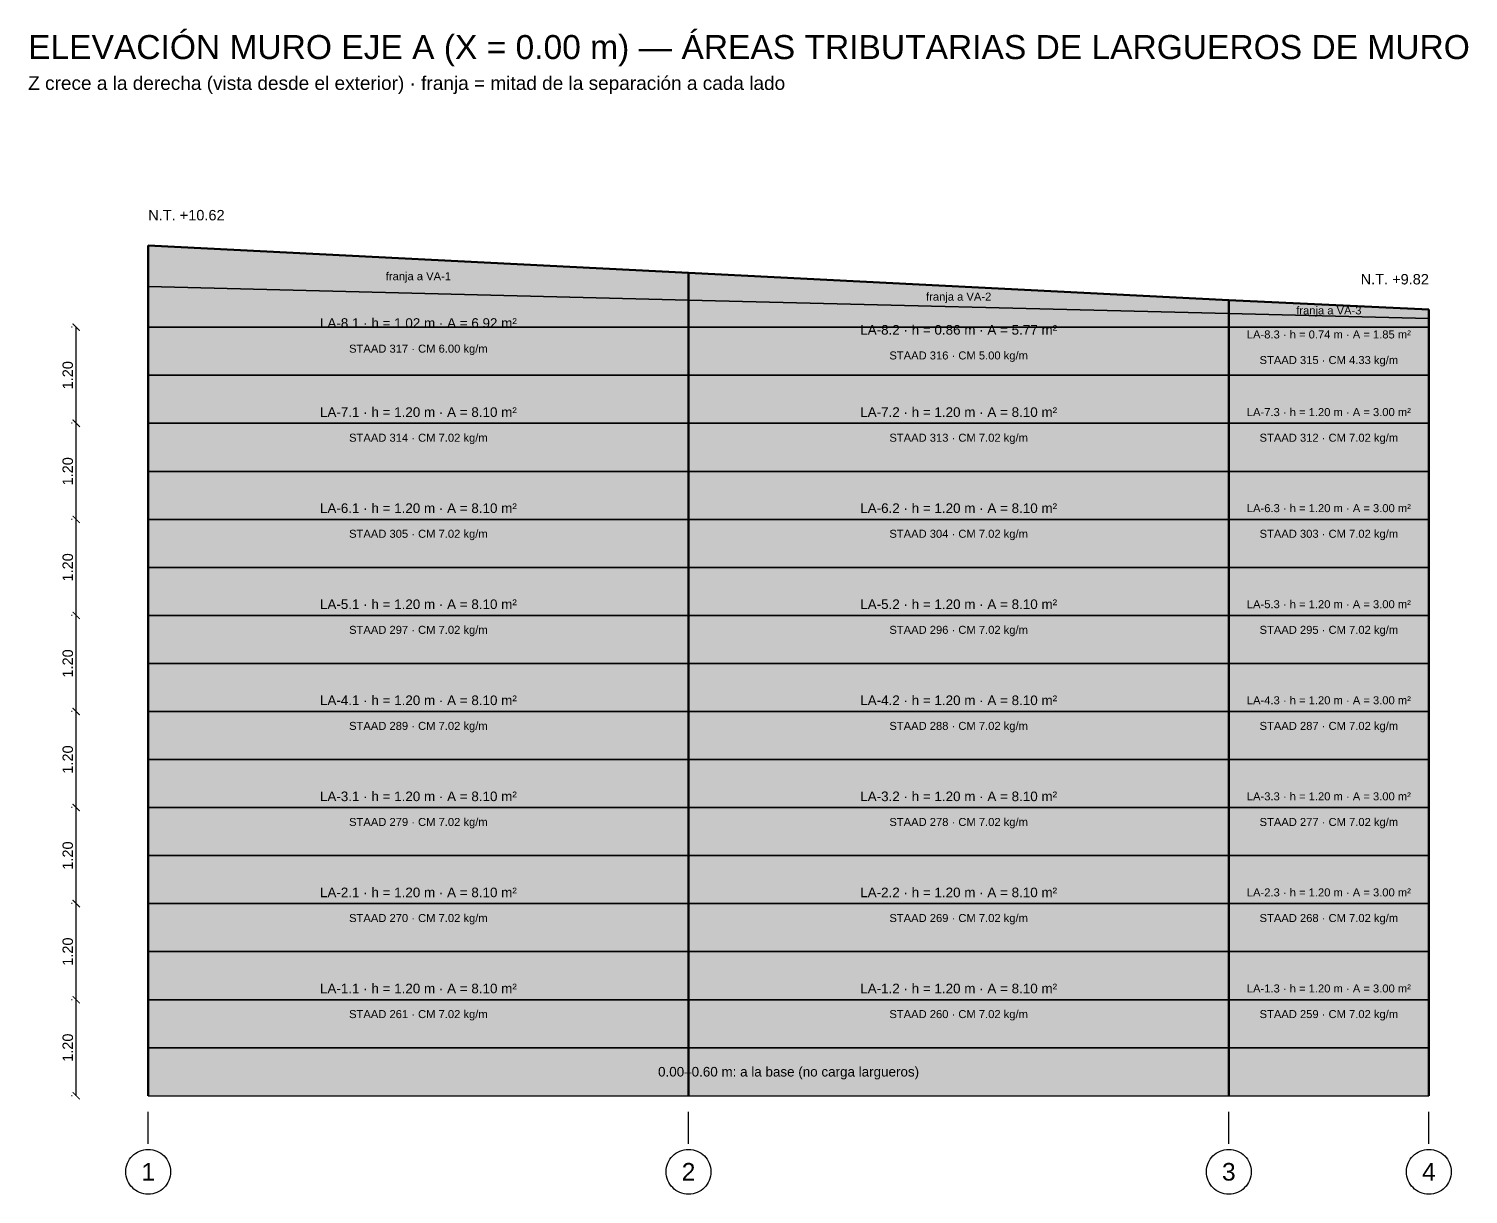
# Model space of a CAD drawing. Header units: metres. Extents: x -2.5 to 53.7, y -35.2 to 2.8.
# Drawn here: x 13.51 to 31.49, y -35.23 to -20.67 of the extents above; entities that cross this region are included whole.
import ezdxf
from ezdxf.enums import TextEntityAlignment as Align

# ---------------------------------------------------------------- set-up
doc = ezdxf.new("R2010")
doc.units = ezdxf.units.M
doc.linetypes.add('DASHDOT', pattern=[3.556, 2.54, -0.508, 0, -0.508])
for name, color, linetype in [('AT-MUROS', 130, 'Continuous'), ('AT-NO-CARGA', 9, 'Continuous'), ('AT-VIGAS', 30, 'Continuous'), ('COTAS', 3, 'Continuous'), ('EJES', 8, 'DASHDOT'), ('MARCO', 7, 'Continuous'), ('TEXTO', 7, 'Continuous'), ('TEXTO-AT', 250, 'Continuous'), ('TITULOS', 2, 'Continuous')]:
    doc.layers.add(name, color=color, linetype=linetype)
for name, color, linetype, lineweight in [('COLUMNAS', 7, 'Continuous', 50), ('MC4-14', 5, 'Continuous', 35), ('MCE6-12', 1, 'Continuous', 50)]:
    doc.layers.add(name, color=color, linetype=linetype, lineweight=lineweight)
doc.styles.add('ARIAL', font='arial.ttf')
doc.styles.add('OpenSansCondensed-Light', font='OpenSansCondensed-Light.ttf')
doc.dimstyles.new('EZDXF', dxfattribs={"dimtxt": 0.25, "dimasz": 0.175, "dimexe": 0.375, "dimexo": 0.125, "dimgap": 0.1, "dimtad": 1, "dimlfac": 100, "dimzin": 12, "dimtxsty": 'OpenSansCondensed-Light', "dimblk": 'ARCHTICK', "dimcen": 2.5, "dimazin": 3, "dimtfac": 0.5, "dimtmove": 2, "dimatfit": 3})

# ---------------------------------------------------------------- blocks, each defined once
blk = doc.blocks.new('_ARCHTICK')
at = {"color": 0, "linetype": 'ByBlock', "const_width": 0.15}
blk.add_lwpolyline([(-0.5, -0.5), (0.5, 0.5)], dxfattribs=at)
blk = doc.blocks.new('*D24')
at = {"color": 3, "transparency": 16777216}
for p, q in [((14.05, -32.8), (14.04, -32.8)), ((14.1, -34), (14.1, -32.8)), ((14.05, -34), (14.04, -34))]:
    blk.add_line(p, q, dxfattribs=at)
at = {"layer": 'Defpoints', "transparency": 16777216}
for p in [(14.1, -32.8), (14.1, -34), (14.1, -34)]:
    blk.add_point(p, dxfattribs=at)
at = {"layer": 'COTAS', "color": 3, "transparency": 16777216, "xscale": 0.09, "yscale": 0.09}
for p, rotation in [((14.1, -32.8), 90), ((14.1, -34), 270)]:
    blk.add_blockref('_ARCHTICK', p, dxfattribs=dict(at, rotation=rotation))
at = {"layer": 'COTAS', "color": 3, "transparency": 16777216, "insert": (13.995, -33.4), "char_height": 0.13, "attachment_point": 5, "rotation": 90, "style": 'ARIAL'}
blk.add_mtext('1.20', dxfattribs=at)
blk = doc.blocks.new('*D25')
at = {"color": 3, "transparency": 16777216}
for p, q in [((14.05, -31.6), (14.04, -31.6)), ((14.1, -32.8), (14.1, -31.6)), ((14.05, -32.8), (14.04, -32.8))]:
    blk.add_line(p, q, dxfattribs=at)
at = {"layer": 'Defpoints', "transparency": 16777216}
for p in [(14.1, -31.6), (14.1, -32.8), (14.1, -32.8)]:
    blk.add_point(p, dxfattribs=at)
at = {"layer": 'COTAS', "color": 3, "transparency": 16777216, "xscale": 0.09, "yscale": 0.09}
for p, rotation in [((14.1, -31.6), 90), ((14.1, -32.8), 270)]:
    blk.add_blockref('_ARCHTICK', p, dxfattribs=dict(at, rotation=rotation))
at = {"layer": 'COTAS', "color": 3, "transparency": 16777216, "insert": (13.995, -32.2), "char_height": 0.13, "attachment_point": 5, "rotation": 90, "style": 'ARIAL'}
blk.add_mtext('1.20', dxfattribs=at)
blk = doc.blocks.new('*D26')
at = {"color": 3, "transparency": 16777216}
for p, q in [((14.05, -30.4), (14.04, -30.4)), ((14.1, -31.6), (14.1, -30.4)), ((14.05, -31.6), (14.04, -31.6))]:
    blk.add_line(p, q, dxfattribs=at)
at = {"layer": 'Defpoints', "transparency": 16777216}
for p in [(14.1, -30.4), (14.1, -31.6), (14.1, -31.6)]:
    blk.add_point(p, dxfattribs=at)
at = {"layer": 'COTAS', "color": 3, "transparency": 16777216, "xscale": 0.09, "yscale": 0.09}
for p, rotation in [((14.1, -30.4), 90), ((14.1, -31.6), 270)]:
    blk.add_blockref('_ARCHTICK', p, dxfattribs=dict(at, rotation=rotation))
at = {"layer": 'COTAS', "color": 3, "transparency": 16777216, "insert": (13.995, -31), "char_height": 0.13, "attachment_point": 5, "rotation": 90, "style": 'ARIAL'}
blk.add_mtext('1.20', dxfattribs=at)
blk = doc.blocks.new('*D27')
at = {"color": 3, "transparency": 16777216}
for p, q in [((14.05, -29.2), (14.04, -29.2)), ((14.1, -30.4), (14.1, -29.2)), ((14.05, -30.4), (14.04, -30.4))]:
    blk.add_line(p, q, dxfattribs=at)
at = {"layer": 'Defpoints', "transparency": 16777216}
for p in [(14.1, -29.2), (14.1, -30.4), (14.1, -30.4)]:
    blk.add_point(p, dxfattribs=at)
at = {"layer": 'COTAS', "color": 3, "transparency": 16777216, "xscale": 0.09, "yscale": 0.09}
for p, rotation in [((14.1, -29.2), 90), ((14.1, -30.4), 270)]:
    blk.add_blockref('_ARCHTICK', p, dxfattribs=dict(at, rotation=rotation))
at = {"layer": 'COTAS', "color": 3, "transparency": 16777216, "insert": (13.995, -29.8), "char_height": 0.13, "attachment_point": 5, "rotation": 90, "style": 'ARIAL'}
blk.add_mtext('1.20', dxfattribs=at)
blk = doc.blocks.new('*D28')
at = {"color": 3, "transparency": 16777216}
for p, q in [((14.05, -28), (14.04, -28)), ((14.1, -29.2), (14.1, -28)), ((14.05, -29.2), (14.04, -29.2))]:
    blk.add_line(p, q, dxfattribs=at)
at = {"layer": 'Defpoints', "transparency": 16777216}
for p in [(14.1, -28), (14.1, -29.2), (14.1, -29.2)]:
    blk.add_point(p, dxfattribs=at)
at = {"layer": 'COTAS', "color": 3, "transparency": 16777216, "xscale": 0.09, "yscale": 0.09}
for p, rotation in [((14.1, -28), 90), ((14.1, -29.2), 270)]:
    blk.add_blockref('_ARCHTICK', p, dxfattribs=dict(at, rotation=rotation))
at = {"layer": 'COTAS', "color": 3, "transparency": 16777216, "insert": (13.995, -28.6), "char_height": 0.13, "attachment_point": 5, "rotation": 90, "style": 'ARIAL'}
blk.add_mtext('1.20', dxfattribs=at)
blk = doc.blocks.new('*D29')
at = {"color": 3, "transparency": 16777216}
for p, q in [((14.05, -26.8), (14.04, -26.8)), ((14.1, -28), (14.1, -26.8)), ((14.05, -28), (14.04, -28))]:
    blk.add_line(p, q, dxfattribs=at)
at = {"layer": 'Defpoints', "transparency": 16777216}
for p in [(14.1, -26.8), (14.1, -28), (14.1, -28)]:
    blk.add_point(p, dxfattribs=at)
at = {"layer": 'COTAS', "color": 3, "transparency": 16777216, "xscale": 0.09, "yscale": 0.09}
for p, rotation in [((14.1, -26.8), 90), ((14.1, -28), 270)]:
    blk.add_blockref('_ARCHTICK', p, dxfattribs=dict(at, rotation=rotation))
at = {"layer": 'COTAS', "color": 3, "transparency": 16777216, "insert": (13.995, -27.4), "char_height": 0.13, "attachment_point": 5, "rotation": 90, "style": 'ARIAL'}
blk.add_mtext('1.20', dxfattribs=at)
blk = doc.blocks.new('*D30')
at = {"color": 3, "transparency": 16777216}
for p, q in [((14.05, -25.6), (14.04, -25.6)), ((14.1, -26.8), (14.1, -25.6)), ((14.05, -26.8), (14.04, -26.8))]:
    blk.add_line(p, q, dxfattribs=at)
at = {"layer": 'Defpoints', "transparency": 16777216}
for p in [(14.1, -25.6), (14.1, -26.8), (14.1, -26.8)]:
    blk.add_point(p, dxfattribs=at)
at = {"layer": 'COTAS', "color": 3, "transparency": 16777216, "xscale": 0.09, "yscale": 0.09}
for p, rotation in [((14.1, -25.6), 90), ((14.1, -26.8), 270)]:
    blk.add_blockref('_ARCHTICK', p, dxfattribs=dict(at, rotation=rotation))
at = {"layer": 'COTAS', "color": 3, "transparency": 16777216, "insert": (13.995, -26.2), "char_height": 0.13, "attachment_point": 5, "rotation": 90, "style": 'ARIAL'}
blk.add_mtext('1.20', dxfattribs=at)
blk = doc.blocks.new('*D31')
at = {"color": 3, "transparency": 16777216}
for p, q in [((14.05, -24.4), (14.04, -24.4)), ((14.1, -25.6), (14.1, -24.4)), ((14.05, -25.6), (14.04, -25.6))]:
    blk.add_line(p, q, dxfattribs=at)
at = {"layer": 'Defpoints', "transparency": 16777216}
for p in [(14.1, -24.4), (14.1, -25.6), (14.1, -25.6)]:
    blk.add_point(p, dxfattribs=at)
at = {"layer": 'COTAS', "color": 3, "transparency": 16777216, "xscale": 0.09, "yscale": 0.09}
for p, rotation in [((14.1, -24.4), 90), ((14.1, -25.6), 270)]:
    blk.add_blockref('_ARCHTICK', p, dxfattribs=dict(at, rotation=rotation))
at = {"layer": 'COTAS', "color": 3, "transparency": 16777216, "insert": (13.995, -25), "char_height": 0.13, "attachment_point": 5, "rotation": 90, "style": 'ARIAL'}
blk.add_mtext('1.20', dxfattribs=at)

msp = doc.modelspace()

# ---------------------------------------------------------------- hatches: boundary and pattern name
at = {"layer": 'AT-MUROS', "true_color": 0xa8ccff}
h = msp.add_hatch(color=151, dxfattribs=at)
h.dxf.hatch_style = 1
h.paths.add_polyline_path([(15, -25), (21.75001, -25), (21.75001, -24.06), (15, -23.89)])
h = msp.add_hatch(color=151, dxfattribs=at)
h.dxf.hatch_style = 1
h.paths.add_polyline_path([(21.75001, -25), (28.5, -25), (28.5, -24.22999), (21.75001, -24.06)])
h = msp.add_hatch(color=151, dxfattribs=at)
h.dxf.hatch_style = 1
h.paths.add_polyline_path([(28.5, -25), (31, -25), (31, -24.28999), (28.5, -24.22999)])
at = {"layer": 'AT-MUROS', "true_color": 0xbeebbe}
h = msp.add_hatch(color=254, dxfattribs=at)
h.dxf.hatch_style = 1
h.paths.add_polyline_path([(15, -26.2), (21.75001, -26.2), (21.75001, -25), (15, -25)])
h = msp.add_hatch(color=254, dxfattribs=at)
h.dxf.hatch_style = 1
h.paths.add_polyline_path([(21.75001, -26.2), (28.5, -26.2), (28.5, -25), (21.75001, -25)])
h = msp.add_hatch(color=254, dxfattribs=at)
h.dxf.hatch_style = 1
h.paths.add_polyline_path([(28.5, -26.2), (31, -26.2), (31, -25), (28.5, -25)])
at = {"layer": 'AT-MUROS', "true_color": 0xa8ccff}
h = msp.add_hatch(color=151, dxfattribs=at)
h.dxf.hatch_style = 1
h.paths.add_polyline_path([(15, -27.4), (21.75001, -27.4), (21.75001, -26.2), (15, -26.2)])
h = msp.add_hatch(color=151, dxfattribs=at)
h.dxf.hatch_style = 1
h.paths.add_polyline_path([(21.75001, -27.4), (28.5, -27.4), (28.5, -26.2), (21.75001, -26.2)])
h = msp.add_hatch(color=151, dxfattribs=at)
h.dxf.hatch_style = 1
h.paths.add_polyline_path([(28.5, -27.4), (31, -27.4), (31, -26.2), (28.5, -26.2)])
at = {"layer": 'AT-MUROS', "true_color": 0xbeebbe}
h = msp.add_hatch(color=254, dxfattribs=at)
h.dxf.hatch_style = 1
h.paths.add_polyline_path([(15, -28.6), (21.75001, -28.6), (21.75001, -27.4), (15, -27.4)])
h = msp.add_hatch(color=254, dxfattribs=at)
h.dxf.hatch_style = 1
h.paths.add_polyline_path([(21.75001, -28.6), (28.5, -28.6), (28.5, -27.4), (21.75001, -27.4)])
h = msp.add_hatch(color=254, dxfattribs=at)
h.dxf.hatch_style = 1
h.paths.add_polyline_path([(28.5, -28.6), (31, -28.6), (31, -27.4), (28.5, -27.4)])
at = {"layer": 'AT-MUROS', "true_color": 0xa8ccff}
h = msp.add_hatch(color=151, dxfattribs=at)
h.dxf.hatch_style = 1
h.paths.add_polyline_path([(15, -29.8), (21.75001, -29.8), (21.75001, -28.6), (15, -28.6)])
h = msp.add_hatch(color=151, dxfattribs=at)
h.dxf.hatch_style = 1
h.paths.add_polyline_path([(21.75001, -29.8), (28.5, -29.8), (28.5, -28.6), (21.75001, -28.6)])
h = msp.add_hatch(color=151, dxfattribs=at)
h.dxf.hatch_style = 1
h.paths.add_polyline_path([(28.5, -29.8), (31, -29.8), (31, -28.6), (28.5, -28.6)])
at = {"layer": 'AT-MUROS', "true_color": 0xbeebbe}
h = msp.add_hatch(color=254, dxfattribs=at)
h.dxf.hatch_style = 1
h.paths.add_polyline_path([(15, -31), (21.75001, -31), (21.75001, -29.8), (15, -29.8)])
h = msp.add_hatch(color=254, dxfattribs=at)
h.dxf.hatch_style = 1
h.paths.add_polyline_path([(21.75001, -31), (28.5, -31), (28.5, -29.8), (21.75001, -29.8)])
h = msp.add_hatch(color=254, dxfattribs=at)
h.dxf.hatch_style = 1
h.paths.add_polyline_path([(28.5, -31), (31, -31), (31, -29.8), (28.5, -29.8)])
at = {"layer": 'AT-MUROS', "true_color": 0xa8ccff}
h = msp.add_hatch(color=151, dxfattribs=at)
h.dxf.hatch_style = 1
h.paths.add_polyline_path([(15, -32.2), (21.75001, -32.2), (21.75001, -31), (15, -31)])
h = msp.add_hatch(color=151, dxfattribs=at)
h.dxf.hatch_style = 1
h.paths.add_polyline_path([(21.75001, -32.2), (28.5, -32.2), (28.5, -31), (21.75001, -31)])
h = msp.add_hatch(color=151, dxfattribs=at)
h.dxf.hatch_style = 1
h.paths.add_polyline_path([(28.5, -32.2), (31, -32.2), (31, -31), (28.5, -31)])
at = {"layer": 'AT-MUROS', "true_color": 0xbeebbe}
h = msp.add_hatch(color=254, dxfattribs=at)
h.dxf.hatch_style = 1
h.paths.add_polyline_path([(15, -33.4), (21.75001, -33.4), (21.75001, -32.2), (15, -32.2)])
h = msp.add_hatch(color=254, dxfattribs=at)
h.dxf.hatch_style = 1
h.paths.add_polyline_path([(21.75001, -33.4), (28.5, -33.4), (28.5, -32.2), (21.75001, -32.2)])
h = msp.add_hatch(color=254, dxfattribs=at)
h.dxf.hatch_style = 1
h.paths.add_polyline_path([(28.5, -33.4), (31, -33.4), (31, -32.2), (28.5, -32.2)])
at = {"layer": 'AT-NO-CARGA', "true_color": 0xe1e1e1}
h = msp.add_hatch(color=254, dxfattribs=at)
h.dxf.hatch_style = 1
h.paths.add_polyline_path([(15, -34), (31, -34), (31, -33.4), (15, -33.4)])
at = {"layer": 'AT-VIGAS', "true_color": 0xffd699}
h = msp.add_hatch(color=41, dxfattribs=at)
h.dxf.hatch_style = 1
h.paths.add_polyline_path([(15, -23.89), (21.75001, -24.06), (21.75001, -23.72), (15, -23.38)])
h = msp.add_hatch(color=41, dxfattribs=at)
h.dxf.hatch_style = 1
h.paths.add_polyline_path([(21.75001, -24.06), (28.5, -24.22999), (28.5, -24.05998), (21.75001, -23.72)])
h = msp.add_hatch(color=41, dxfattribs=at)
h.dxf.hatch_style = 1
h.paths.add_polyline_path([(28.5, -24.22999), (31, -24.28999), (31, -24.17998), (28.5, -24.05998)])

# ---------------------------------------------------------------- linework, layer by layer
at = {"layer": 'AT-MUROS', "color": 8}
for points in [[(15, -25), (21.75001, -25), (21.75001, -24.06), (15, -23.89)], [(21.75001, -25), (28.5, -25), (28.5, -24.22999), (21.75001, -24.06)], [(28.5, -25), (31, -25), (31, -24.28999), (28.5, -24.22999)], [(15, -26.2), (21.75001, -26.2), (21.75001, -25), (15, -25)], [(21.75001, -26.2), (28.5, -26.2), (28.5, -25), (21.75001, -25)], [(28.5, -26.2), (31, -26.2), (31, -25), (28.5, -25)], [(15, -27.4), (21.75001, -27.4), (21.75001, -26.2), (15, -26.2)], [(21.75001, -27.4), (28.5, -27.4), (28.5, -26.2), (21.75001, -26.2)], [(28.5, -27.4), (31, -27.4), (31, -26.2), (28.5, -26.2)], [(15, -28.6), (21.75001, -28.6), (21.75001, -27.4), (15, -27.4)], [(21.75001, -28.6), (28.5, -28.6), (28.5, -27.4), (21.75001, -27.4)], [(28.5, -28.6), (31, -28.6), (31, -27.4), (28.5, -27.4)], [(15, -29.8), (21.75001, -29.8), (21.75001, -28.6), (15, -28.6)], [(21.75001, -29.8), (28.5, -29.8), (28.5, -28.6), (21.75001, -28.6)], [(28.5, -29.8), (31, -29.8), (31, -28.6), (28.5, -28.6)], [(15, -31), (21.75001, -31), (21.75001, -29.8), (15, -29.8)], [(21.75001, -31), (28.5, -31), (28.5, -29.8), (21.75001, -29.8)], [(28.5, -31), (31, -31), (31, -29.8), (28.5, -29.8)], [(15, -32.2), (21.75001, -32.2), (21.75001, -31), (15, -31)], [(21.75001, -32.2), (28.5, -32.2), (28.5, -31), (21.75001, -31)], [(28.5, -32.2), (31, -32.2), (31, -31), (28.5, -31)], [(15, -33.4), (21.75001, -33.4), (21.75001, -32.2), (15, -32.2)], [(21.75001, -33.4), (28.5, -33.4), (28.5, -32.2), (21.75001, -32.2)], [(28.5, -33.4), (31, -33.4), (31, -32.2), (28.5, -32.2)]]:
    msp.add_lwpolyline(points, close=True, dxfattribs=at)
at = {"layer": 'AT-NO-CARGA', "color": 8}
msp.add_lwpolyline([(15, -34), (31, -34), (31, -33.4), (15, -33.4)], close=True, dxfattribs=at)
at = {"layer": 'AT-VIGAS', "color": 8}
for points in [[(15, -23.89), (21.75001, -24.06), (21.75001, -23.72), (15, -23.38)], [(21.75001, -24.06), (28.5, -24.22999), (28.5, -24.05998), (21.75001, -23.72)], [(28.5, -24.22999), (31, -24.28999), (31, -24.17998), (28.5, -24.05998)]]:
    msp.add_lwpolyline(points, close=True, dxfattribs=at)
at = {"layer": 'COLUMNAS'}
for p, q in [((15, -34), (15, -23.38)), ((21.75001, -34), (21.75001, -23.72)), ((28.5, -34), (28.5, -24.05998)), ((31, -34), (31, -24.17998))]:
    msp.add_line(p, q, dxfattribs=at)
at = {"layer": 'EJES'}
for p, q in [((15, -34.6), (15, -34.2)), ((21.75001, -34.6), (21.75001, -34.2)), ((28.5, -34.6), (28.5, -34.2)), ((31, -34.6), (31, -34.2))]:
    msp.add_line(p, q, dxfattribs=at)
at = {"layer": 'EJES', "color": 7}
for centre in [(15, -34.95), (21.75001, -34.95), (28.5, -34.95), (31, -34.95)]:
    msp.add_circle(centre, 0.28, dxfattribs=at)
at = {"layer": 'MARCO'}
msp.add_line((15, -34), (31, -34), dxfattribs=at)
at = {"layer": 'MC4-14'}
for p, q in [((15, -24.4), (21.75001, -24.4)), ((21.75001, -24.4), (28.5, -24.4)), ((28.5, -24.4), (31, -24.4)), ((15, -25.6), (21.75001, -25.6)), ((21.75001, -25.6), (28.5, -25.6)), ((28.5, -25.6), (31, -25.6)), ((15, -26.8), (21.75001, -26.8)), ((21.75001, -26.8), (28.5, -26.8)), ((28.5, -26.8), (31, -26.8)), ((15, -28), (21.75001, -28)), ((21.75001, -28), (28.5, -28)), ((28.5, -28), (31, -28)), ((15, -29.2), (21.75001, -29.2)), ((21.75001, -29.2), (28.5, -29.2)), ((28.5, -29.2), (31, -29.2)), ((15, -30.4), (21.75001, -30.4)), ((21.75001, -30.4), (28.5, -30.4)), ((28.5, -30.4), (31, -30.4)), ((15, -31.6), (21.75001, -31.6)), ((21.75001, -31.6), (28.5, -31.6)), ((28.5, -31.6), (31, -31.6)), ((15, -32.8), (21.75001, -32.8)), ((21.75001, -32.8), (28.5, -32.8)), ((28.5, -32.8), (31, -32.8))]:
    msp.add_line(p, q, dxfattribs=at)
at = {"layer": 'MCE6-12'}
msp.add_lwpolyline([(15, -23.38), (21.75001, -23.72), (28.5, -24.05998), (31, -24.17998)], dxfattribs=at)

# ---------------------------------------------------------------- texts
at = {"layer": 'EJES', "style": 'ARIAL'}
for s, p in [('1', (15, -34.95)), ('2', (21.75001, -34.95)), ('3', (28.5, -34.95)), ('4', (31, -34.95))]:
    msp.add_text(s, height=0.22, dxfattribs=at).set_placement(p, align=Align.MIDDLE_CENTER)
at = {"layer": 'TEXTO', "style": 'ARIAL'}
msp.add_text('N.T. +10.62', height=0.13, dxfattribs=at).set_placement((15, -23), align=Align.MIDDLE_LEFT)
msp.add_text('N.T. +9.82', height=0.13, dxfattribs=at).set_placement((31, -23.8), align=Align.MIDDLE_RIGHT)
at = {"layer": 'TEXTO-AT', "color": 18, "true_color": 0x000000, "style": 'ARIAL'}
for s, height, p in [('franja a VA-1', 0.1, (18.375005, -23.7625)), ('franja a VA-2', 0.1, (25.125005, -24.0175)), ('franja a VA-3', 0.1, (29.75, -24.189985)), ('LA-8.1 · h = 1.02 m · A = 6.92 m²', 0.12, (18.375005, -24.3475)), ('LA-8.2 · h = 0.86 m · A = 5.77 m²', 0.12, (25.125005, -24.432498)), ('LA-8.3 · h = 0.74 m · A = 1.85 m²', 0.1, (29.75, -24.489995)), ('STAAD 317 · CM 6.00 kg/m', 0.1, (18.375005, -24.6675)), ('STAAD 316 · CM 5.00 kg/m', 0.1, (25.125005, -24.752498)), ('STAAD 315 · CM 4.33 kg/m', 0.1, (29.75, -24.809995)), ('LA-7.1 · h = 1.20 m · A = 8.10 m²', 0.12, (18.375005, -25.46)), ('LA-7.2 · h = 1.20 m · A = 8.10 m²', 0.12, (25.125005, -25.46)), ('LA-7.3 · h = 1.20 m · A = 3.00 m²', 0.1, (29.75, -25.46)), ('STAAD 314 · CM 7.02 kg/m', 0.1, (18.375005, -25.78)), ('STAAD 313 · CM 7.02 kg/m', 0.1, (25.125005, -25.78)), ('STAAD 312 · CM 7.02 kg/m', 0.1, (29.75, -25.78)), ('LA-6.1 · h = 1.20 m · A = 8.10 m²', 0.12, (18.375005, -26.66)), ('LA-6.2 · h = 1.20 m · A = 8.10 m²', 0.12, (25.125005, -26.66)), ('LA-6.3 · h = 1.20 m · A = 3.00 m²', 0.1, (29.75, -26.66)), ('STAAD 305 · CM 7.02 kg/m', 0.1, (18.375005, -26.98)), ('STAAD 304 · CM 7.02 kg/m', 0.1, (25.125005, -26.98)), ('STAAD 303 · CM 7.02 kg/m', 0.1, (29.75, -26.98)), ('LA-5.1 · h = 1.20 m · A = 8.10 m²', 0.12, (18.375005, -27.86)), ('LA-5.2 · h = 1.20 m · A = 8.10 m²', 0.12, (25.125005, -27.86)), ('LA-5.3 · h = 1.20 m · A = 3.00 m²', 0.1, (29.75, -27.86)), ('STAAD 297 · CM 7.02 kg/m', 0.1, (18.375005, -28.18)), ('STAAD 296 · CM 7.02 kg/m', 0.1, (25.125005, -28.18)), ('STAAD 295 · CM 7.02 kg/m', 0.1, (29.75, -28.18)), ('LA-4.1 · h = 1.20 m · A = 8.10 m²', 0.12, (18.375005, -29.06)), ('LA-4.2 · h = 1.20 m · A = 8.10 m²', 0.12, (25.125005, -29.06)), ('LA-4.3 · h = 1.20 m · A = 3.00 m²', 0.1, (29.75, -29.06)), ('STAAD 289 · CM 7.02 kg/m', 0.1, (18.375005, -29.38)), ('STAAD 288 · CM 7.02 kg/m', 0.1, (25.125005, -29.38)), ('STAAD 287 · CM 7.02 kg/m', 0.1, (29.75, -29.38)), ('LA-3.1 · h = 1.20 m · A = 8.10 m²', 0.12, (18.375005, -30.26)), ('LA-3.2 · h = 1.20 m · A = 8.10 m²', 0.12, (25.125005, -30.26)), ('LA-3.3 · h = 1.20 m · A = 3.00 m²', 0.1, (29.75, -30.26)), ('STAAD 279 · CM 7.02 kg/m', 0.1, (18.375005, -30.58)), ('STAAD 278 · CM 7.02 kg/m', 0.1, (25.125005, -30.58)), ('STAAD 277 · CM 7.02 kg/m', 0.1, (29.75, -30.58)), ('LA-2.1 · h = 1.20 m · A = 8.10 m²', 0.12, (18.375005, -31.46)), ('LA-2.2 · h = 1.20 m · A = 8.10 m²', 0.12, (25.125005, -31.46)), ('LA-2.3 · h = 1.20 m · A = 3.00 m²', 0.1, (29.75, -31.46)), ('STAAD 270 · CM 7.02 kg/m', 0.1, (18.375005, -31.78)), ('STAAD 269 · CM 7.02 kg/m', 0.1, (25.125005, -31.78)), ('STAAD 268 · CM 7.02 kg/m', 0.1, (29.75, -31.78)), ('LA-1.1 · h = 1.20 m · A = 8.10 m²', 0.12, (18.375005, -32.66)), ('LA-1.2 · h = 1.20 m · A = 8.10 m²', 0.12, (25.125005, -32.66)), ('LA-1.3 · h = 1.20 m · A = 3.00 m²', 0.1, (29.75, -32.66)), ('STAAD 261 · CM 7.02 kg/m', 0.1, (18.375005, -32.98)), ('STAAD 260 · CM 7.02 kg/m', 0.1, (25.125005, -32.98)), ('STAAD 259 · CM 7.02 kg/m', 0.1, (29.75, -32.98)), ('0.00–0.60 m: a la base (no carga largueros)', 0.12, (23, -33.7))]:
    msp.add_text(s, height=height, dxfattribs=at).set_placement(p, align=Align.MIDDLE_CENTER)
at = {"layer": 'TITULOS', "style": 'ARIAL'}
for s, height, p in [('ELEVACIÓN MURO EJE A (X = 0.00 m) — ÁREAS TRIBUTARIAS DE LARGUEROS DE MURO', 0.3, (13.5, -20.9)), ('Z crece a la derecha (vista desde el exterior) · franja = mitad de la separación a cada lado', 0.17, (13.5, -21.35))]:
    msp.add_text(s, height=height, dxfattribs=at).set_placement(p, align=Align.MIDDLE_LEFT)

# ---------------------------------------------------------------- dimensions: what is measured, and where the dimension line sits
at = {"layer": 'COTAS'}
for base, p1, p2, picture, middle in [((14.1, -25.6), (14.1, -25.6), (14.1, -24.4), '*D31', (13.995, -25)), ((14.1, -26.8), (14.1, -26.8), (14.1, -25.6), '*D30', (13.995, -26.2)), ((14.1, -28), (14.1, -28), (14.1, -26.8), '*D29', (13.995, -27.4)), ((14.1, -29.2), (14.1, -29.2), (14.1, -28), '*D28', (13.995, -28.6)), ((14.1, -30.4), (14.1, -30.4), (14.1, -29.2), '*D27', (13.995, -29.8)), ((14.1, -31.6), (14.1, -31.6), (14.1, -30.4), '*D26', (13.995, -31)), ((14.1, -32.8), (14.1, -32.8), (14.1, -31.6), '*D25', (13.995, -32.2)), ((14.1, -34), (14.1, -34), (14.1, -32.8), '*D24', (13.995, -33.4))]:
    dim = msp.add_linear_dim(base=base, p1=p1, p2=p2, angle=90, dimstyle='EZDXF', override={"dimtxt": 0.13, "dimasz": 0.09, "dimexe": 0.06, "dimexo": 0.05, "dimgap": 0.04, "dimtad": 1, "dimdec": 2, "dimlfac": 1, "dimzin": 0, "dimpost": '', "dimtxsty": 'ARIAL', "dimclrd": 3, "dimclre": 3, "dimclrt": 3}, dxfattribs=at)
    dim.commit()
    dim.dimension.update_dxf_attribs({"geometry": picture, "text_midpoint": middle})

doc.saveas('drawing.dxf')
